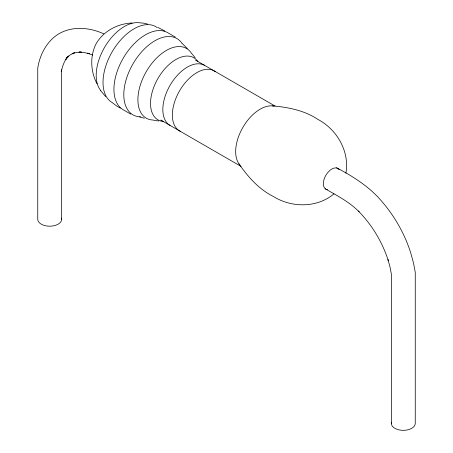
<?xml version="1.0" encoding="UTF-8"?>
<svg xmlns="http://www.w3.org/2000/svg" width="453" height="453" viewBox="0 0 453 453"><rect width="100%" height="100%" fill="white"/><g stroke="black" fill="none" stroke-linecap="round" stroke-linejoin="round"><path stroke-width="0.68" d="M345.905 173.21C349.784 151.591 336.998 129.496 317.983 119.445C304.592 110.487 288.255 107.197 272.406 105.889M334.003 193.822C317.219 207.989 291.692 207.967 273.482 196.523C259.025 189.405 248.012 176.908 238.952 163.833M132.151 22.99C118.08 23.528 103.941 30.793 96.551 42.99C89.683 55.487 90.464 71.364 97.027 83.822M158.658 120.996L153.844 120.283M147.553 24.066L143.765 23.188L138.556 22.695A39.938 23.058 -60 0 0 103.896 48.562A39.938 23.058 -60 0 0 100.838 90.623M144.32 118.227L139.615 116.885M162.112 120.492L160.843 120.102L241.03 166.398M103.822 33.85C89.558 27.322 72.027 25.719 58.194 34.196C46.546 41.631 39.813 54.734 37.746 68.131L37.746 219.297A11.954 6.903 0 0 0 50.742 226.177A11.954 6.903 0 0 0 61.472 218.097M92.61 55.045L87.531 53.137L89.586 53.816L84.173 52.548L78.981 52.118L81.393 52.033L76.574 52.429L72.106 53.652L74.479 52.752L70.442 54.773L66.868 57.565L68.828 55.968L65.742 59.513L67.05 57.423L64.473 61.738L62.491 66.704L61.246 71.789L61.653 69.819L61.653 219.297M157.723 27.327L164.841 31.03M120.339 108.108L116.851 106.127L112.078 102.486A43.765 25.266 -60 0 1 112.655 50.968A43.765 25.266 -60 0 1 156.948 27.395M175.26 37.05L167.65 32.656A44.502 25.691 -60 0 0 123.148 58.346A44.502 25.691 -60 0 0 123.148 109.728L130.764 114.122M195.481 60.107L275.062 106.053M336.449 167.689C353.402 176.596 369.897 187.072 382.27 201.93C394.959 216.744 404.699 234.059 410.656 252.632L413.436 262.746L415.254 272.281L415.254 423.447A11.954 6.903 0 0 1 402.258 430.322A11.954 6.903 0 0 1 391.528 422.247M325.288 188.85C337.083 195.656 349.495 201.919 359.082 211.823L358.334 211.041C372.032 224.886 382.304 242.038 388.266 260.566L388.006 259.682L390.039 267.134L391.347 273.963L391.347 423.447M182.078 43.335L187.287 48.494M105.662 96.619L100.679 90.679M192.14 53.964L195.158 57.769M239.796 164.915A34.638 20 -60 0 1 242.842 127.452A34.638 20 -60 0 1 273.765 106.076M170.011 125.396A34.638 20 -60 0 1 170.011 85.402A34.638 20 -60 0 1 204.648 65.402M180.702 131.483A34.638 20 -60 0 1 179.535 90.9A34.638 20 -60 0 1 215.266 71.614M327.57 189.699A11.954 6.903 -60 0 1 325.82 175.356A11.954 6.903 -60 0 1 339.121 169.699M163.21 121.472A35.861 20.702 -60 0 1 157.955 78.443A35.861 20.702 -60 0 1 197.848 61.478M140.651 116.868A44.02 25.413 -60 0 1 132.401 64.887A44.02 25.413 -60 0 1 181.88 43.154M153.437 120.034A40.249 23.239 -60 0 1 146.24 71.676A40.249 23.239 -60 0 1 191.721 53.731"/></g></svg>
